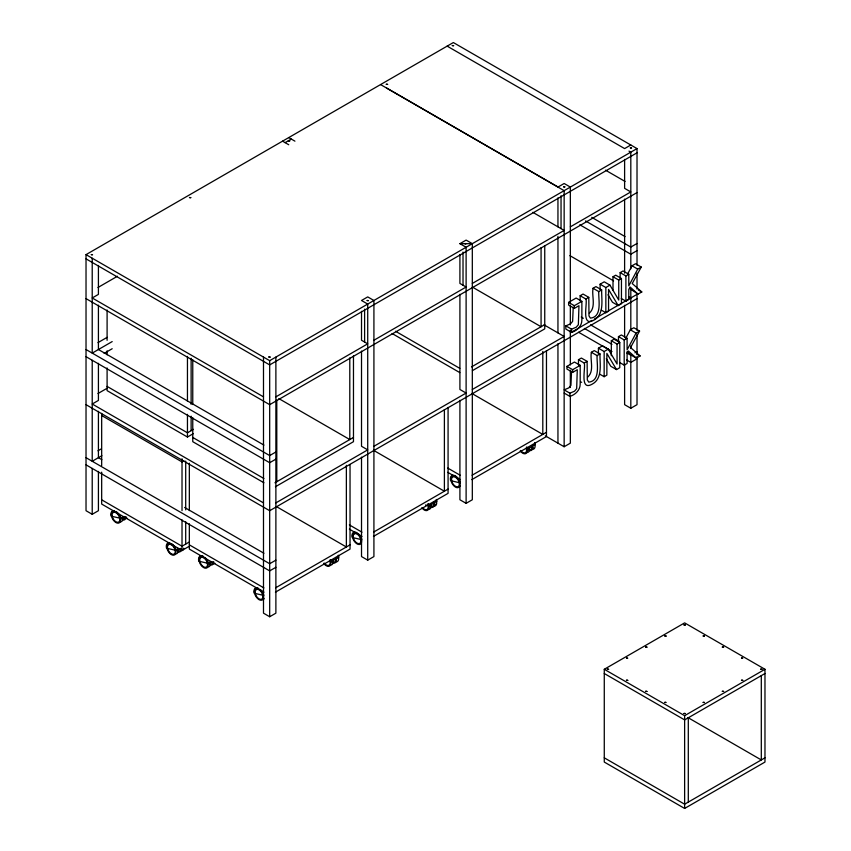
<?xml version="1.0" encoding="UTF-8"?>
<svg xmlns="http://www.w3.org/2000/svg" width="851" height="851" viewBox="0 0 851 851"><rect width="100%" height="100%" fill="white"/><g stroke="black" fill="none" stroke-linecap="round" stroke-linejoin="round"><path stroke-width="1.28" d="M472.316 283.436L564.149 230.419L557.948 226.845L557.948 197.9M561.043 228.632L561.043 195.741M627.815 273.607L631.995 265.789L635.527 263.746L641.26 267.065L632.229 283.532L641.792 291.967L638.027 294.138L629.634 288.446M641.26 267.065L637.729 269.107L628.783 285.862L628.783 274.267L623.049 270.948L620.145 272.628L620.145 279.266M625.538 338.73L630.304 329.794L633.846 327.752L639.58 331.06L630.548 347.538L640.112 355.963L636.346 358.143L630.602 354.824L627.059 351.654M639.58 331.06L636.048 333.103L627.102 349.867L627.102 338.272L621.368 334.954L618.464 336.634L618.464 341.932M114.523 510.717L114.374 510.855A6.489 3.744 60 0 0 113.832 511.919M435.255 504.643L435.382 504.515A5.521 3.191 60 0 0 435.638 504.1M589.328 313.157C596.349 307.041 591.541 296.084 593.041 288.276L595.945 286.606L601.678 289.914C601.37 299.733 604.731 314.445 593.775 320.21C580.871 327.475 587.701 303.009 585.892 299.031L580.148 295.722L580.148 300.956M587.647 377.163C594.668 371.047 589.86 360.09 591.36 352.282L594.264 350.601L599.998 353.92C599.689 363.728 603.051 378.45 592.094 384.216C579.191 391.481 586.02 367.015 584.212 363.037L578.467 359.718L578.467 364.962M98.418 471.401L98.418 510.706L92.216 514.291L86.025 510.706L86.025 254.63L453.349 42.55L637.016 148.585L637.016 265.235M285.096 142.638L291.297 139.064M97.961 287.5L117.47 276.235M97.961 342.634L107.141 337.336M112.194 341.581L92.216 353.112L92.216 258.204M104.162 353.378L112.194 348.729M97.961 393.534L107.141 388.237M97.961 450.796L101.407 448.807M466.114 503.335L466.114 247.258L459.912 243.673L466.114 240.099L472.316 243.673L472.316 499.76L466.114 503.335L459.912 499.76L459.912 400.342M557.948 187.082L564.149 183.497L570.34 187.082L570.34 302.477M630.814 145.01L624.613 148.585L447.147 46.124M101.865 455.7L92.216 461.263L92.216 360.271M86.025 254.63L269.682 360.664L637.016 148.585M637.016 152.829L269.682 364.909L86.025 258.864M193.411 429.351L187.454 432.797L107.098 386.407M107.098 367.962L107.098 390.641L187.454 437.031L193.198 433.723M275.884 396.853L367.717 343.825L361.515 340.251L361.515 311.306M373.919 340.251L466.114 287.021L459.912 283.436L459.912 254.492M570.34 226.845L630.814 191.932L624.613 188.348L624.613 159.403M637.016 192.592L269.682 404.672L86.025 298.627M183.859 460.848L182.018 461.912L101.673 415.522M120.353 518.302L122.65 516.972A6.489 3.744 60 0 1 122.118 521.035L121.725 521.408A6.489 3.744 60 0 1 120.172 521.865M124.14 516.472L120.789 518.408A7.138 4.127 60 0 0 116.651 511.898M275.884 451.987L269.682 455.572L86.025 349.527M637.016 243.492L630.814 247.067L585.531 220.93M275.884 459.146L269.682 462.721L86.025 356.686M637.016 250.651L630.814 254.226L579.786 224.77M565.83 325.859L571.564 329.177L576.244 327.199L578.361 324.699L578.967 305.7L574.351 308.37L568.617 305.052L568.617 302.382L576.138 298.041L581.871 301.35L581.871 320.008C581.978 325.997 577.031 330.762 571.564 332.369L565.83 329.06L565.83 325.859L570.5 323.891L572.617 321.38L573.234 307.296M580.148 295.722L583.052 294.042L588.796 297.361L588.988 315.912L590.424 318.114C602.689 316.944 598.232 299.116 598.774 291.595L593.041 288.276M600.104 289.51L600.104 284.202L604.221 281.819L609.965 285.138L618.741 300.02L618.741 280.064L613.007 276.745L613.007 290.468M613.007 276.745L615.72 275.181L621.453 278.5L621.453 303.701L618.198 305.583L612.465 302.265L607.965 294.723M568.617 302.382L574.351 305.69L581.871 301.35M585.892 299.031L588.796 297.361M598.774 291.595L601.678 289.914M600.104 284.202L605.848 287.51L609.965 285.138M618.741 280.064L621.453 278.5M620.145 272.628L625.889 275.937L628.783 274.267M471.486 366.919L544.746 324.625M274.958 482.772L353.473 437.446M472.433 370.621L544.746 328.869L544.746 245.599M275.416 486.751L353.473 441.69L353.473 355.782M189.113 542.108L182.018 546.214L101.673 499.814M175.742 550.331L178.04 549.012M179.529 548.501L176.189 550.437A7.138 4.127 60 0 0 172.051 543.938M101.673 472.156L101.673 504.058L182.018 550.448L188.911 546.47M275.884 502.888L367.717 449.871L361.515 446.286L361.515 351.101M373.919 446.286L466.114 393.056L459.912 389.481L459.912 294.286M472.316 389.481L564.149 336.464L544.161 324.912M570.34 332.879L592.019 320.37M594.306 319.051L637.016 294.393L637.016 330.443M601.253 310.072L605.848 312.721L608.561 311.158L608.561 289.414L618.198 305.583M621.294 298.499L625.889 301.148L628.783 299.478L628.783 289.404L630.059 287L638.027 294.138M637.016 298.637L269.682 510.706L86.025 404.672M208.016 563.341L210.314 562.011A6.489 3.744 60 0 1 209.782 566.064L209.389 566.447A6.489 3.744 60 0 1 207.835 566.904M211.803 561.511L208.452 563.436A7.138 4.127 60 0 0 205.017 557.522M571.553 371.291L570.936 385.386L568.819 387.886L564.149 389.864L569.883 393.173L574.553 391.205L576.67 388.694L577.286 369.706L572.67 372.366L566.936 369.057L566.936 366.377L574.457 362.037L580.191 365.356L580.191 384.003C580.286 390.003 575.34 394.768 569.883 396.375L564.149 393.056M578.467 359.718L581.371 358.048L587.116 361.356L587.307 379.908L588.743 382.12C601.008 380.95 596.551 363.122 597.094 355.59L591.36 352.282M598.423 353.505L598.423 348.197L602.54 345.825L608.284 349.133L617.06 364.026L617.06 344.07L611.326 340.751L611.326 355.718M611.326 340.751L614.039 339.187L619.773 342.496L619.773 367.706L616.518 369.589L610.784 366.27L606.284 358.728M566.936 366.377L572.67 369.696L580.191 365.356M584.212 363.037L587.116 361.356M597.094 355.59L599.998 353.92M598.423 348.197L604.157 351.516L608.284 349.133M617.06 344.07L619.773 342.496M618.464 336.634L624.198 339.943L627.102 338.272M275.884 560.149L269.682 563.724L86.025 457.689M634.942 352.846L637.016 351.654M599.572 374.068L604.157 376.716L606.869 375.153L606.869 353.42L616.518 369.589M619.613 362.505L624.198 365.153L627.102 363.473L627.102 353.399L628.378 351.006L636.346 358.143M275.884 567.309L269.682 570.883L86.025 464.848M637.016 358.814L630.814 362.388L626.676 360.005M275.639 587.807L350.038 544.853M373.674 532.056L448.073 489.102M472.071 475.241L546.47 432.297M275.426 592.179L350.038 549.097L350.038 464.508M373.451 536.428L448.073 493.346L448.073 407.438M471.858 479.613L546.47 436.531L546.47 350.623M330.656 561.479L332.943 560.16A6.489 3.744 60 0 1 332.422 564.213L332.028 564.596A6.489 3.744 60 0 1 329.858 564.958M336.166 558.299L338.453 556.969M428.681 505.728L430.978 504.398A6.489 3.744 60 0 1 430.446 508.462L430.053 508.845A6.489 3.744 60 0 1 428.5 509.302M263.491 357.08L263.491 613.167L269.682 616.741L275.884 613.167L275.884 357.08M367.717 560.149L373.919 556.575L373.919 300.488L367.717 296.903L361.515 300.488L367.717 304.062L367.717 560.149L361.515 556.575L361.515 457.157M545.31 435.861L564.149 446.743L570.34 443.158L570.34 395.449M624.613 364.047L624.613 404.672L630.814 408.246L637.016 404.672L637.016 356.42M604.274 669.28L684.63 622.879L764.975 669.28L764.975 762.06L684.63 808.45L604.274 762.06L604.274 669.28L684.63 715.67L764.975 669.28M764.975 673.513L684.63 719.903L604.274 673.513M764.975 757.815L684.63 804.206L604.274 757.815M459.912 243.673L472.316 243.673M451.7 480.9L459.178 482.655M425.532 504.994L428.021 505.568M353.293 537.715L360.781 539.47M112.215 516.397L119.693 518.142M167.604 548.427L175.083 550.182M199.868 561.437L207.357 563.181M255.268 593.466L262.746 595.221M583.35 318.295L581.254 317.04M580.552 381.929L581.669 382.29M628.974 151.106L630.814 152.169L630.814 268.81M605.529 170.179L625.07 181.454M386.769 88.142L558.033 187.029M380.567 84.568L564.149 190.656L564.149 446.743M591.732 217.345L625.07 236.599M631.995 265.789L637.729 269.107M638.346 289.978L641.792 291.967M569.893 255.64L613.571 280.862M628.751 296.776L630.814 297.967M630.304 329.794L636.048 333.103M288.744 137.585L294.935 141.16M282.543 141.16L288.744 144.744M590.583 324.848L619.315 341.432M636.665 353.973L640.112 355.963M584.382 328.422L611.975 344.357M626.676 352.846L630.814 355.229L630.814 408.246M578.637 332.262L611.975 351.506M472.411 287.106L541.076 326.752L541.076 247.715M395.524 331.252L459.806 368.366M392.077 333.507L459.806 372.61M471.837 393.449L542.8 434.414L542.8 351.431M447.754 468.082L460.38 475.369M447.754 472.326L460.38 479.613M373.44 450.253L444.392 491.229L444.392 409.554M278.841 398.598L349.793 439.563L349.793 357.899M263.491 396.853L92.216 297.967L98.418 294.393L98.418 265.448M263.938 445.094L98.418 349.527L98.418 305.158M688.055 717.648L761.305 759.943L761.305 675.641M349.346 524.886L361.973 532.183M192.762 437.446L263.938 478.539M349.346 529.131L361.973 536.428M263.938 482.772L192.762 441.69L192.762 417.692M276.554 506.675L346.368 546.98L346.368 465.306M263.491 502.888L92.216 404.012L98.418 400.427L98.418 363.313M101.865 459.678L98.418 457.689L98.418 411.299M184.624 507.462L263.938 553.256M189.337 544.853L263.948 587.935M263.948 592.179L189.337 549.097L189.337 523.78M532.843 212.335L557.948 226.845M688.299 717.787L688.299 802.089M684.63 715.67L684.63 808.45M637.016 273.182L637.016 289.085M637.016 334.422L637.016 354.037M630.814 288.691L630.814 330.05M630.814 345.953L630.814 348.602M625.889 275.937L625.889 301.148M624.613 199.123L624.613 273.182M624.613 305.264L624.613 337.07M624.198 339.943L624.198 365.153M605.848 287.51L605.848 312.721M604.157 351.516L604.157 376.716M574.351 305.69L574.351 308.37M572.67 369.696L572.67 372.366M571.564 329.177L571.564 332.369M570.34 305.115L570.34 324.944M570.34 330.241L570.34 364.962M570.34 370.259L570.34 387.492M569.883 393.173L569.883 396.375M557.948 236.376L557.948 332.879M557.948 343.751L557.948 443.158M463.018 252.087L463.018 285.234M364.611 309.147L364.611 342.038M276.788 400.055L276.788 481.719M269.682 360.664L269.682 616.741M192.762 359.728L192.762 404.512M191.124 358.228L191.124 404.331M191.124 416.182L191.124 430.67M189.337 463.189L189.337 510.611M187.454 356.399L187.454 401.183M187.454 414.352L187.454 437.031M185.699 461.104L185.699 509.845M185.699 521.695L185.699 544.087M182.018 458.732L182.018 510.643M182.018 519.865L182.018 550.448M107.098 310.009L107.098 340.304M107.098 350.835L107.098 354.793M101.673 413.395L101.673 465.571M92.216 468.422L92.216 514.291M520.216 450.934A6.489 3.744 60 0 0 526.163 453.36L526.556 452.977A6.489 3.744 60 0 0 526.535 447.232M526.918 447.169A7.138 4.127 60 0 1 527.524 449.02L535.332 444.509A7.138 4.127 60 0 0 534.726 442.658M520.578 450.477A5.521 3.191 60 0 0 525.641 452.53L525.971 452.211A5.521 3.191 60 0 0 526.226 448.051M526.29 452.402A6.489 3.744 60 0 0 528.46 452.03L528.854 451.647A6.489 3.744 60 0 0 529.375 447.594M528.865 450.339A6.489 3.744 60 0 0 531.673 450.179L532.066 449.796A6.489 3.744 60 0 0 532.598 445.733L534.885 444.413A6.489 3.744 60 0 1 534.364 448.466L533.971 448.849A6.489 3.744 60 0 1 532.407 449.307M528.758 449.488A5.521 3.191 60 0 0 531.152 449.349L531.481 449.03A5.521 3.191 60 0 0 531.928 445.584M533.449 448.03A5.521 3.191 60 0 1 533.056 448.254M527.546 451.434A5.521 3.191 60 0 1 527.099 451.573M459.987 483.634A6.489 3.744 60 0 0 456.721 477.422A6.489 3.744 60 0 0 451.955 476.315L451.573 476.688A6.489 3.744 60 0 0 452.7 484.453A6.489 3.744 60 0 0 458.923 487.251L459.306 486.868A6.489 3.744 60 0 0 459.987 485.144M450.594 480.645A7.138 4.127 60 0 1 451.179 476.188L451.615 475.762A7.138 4.127 60 0 1 454.7 475.581M455.423 475.932A7.138 4.127 60 0 1 460.029 481.985M460.231 486.346A6.489 3.744 60 0 1 459.657 486.378M421.809 507.739A6.489 3.744 60 0 0 427.766 510.164L428.149 509.781A6.489 3.744 60 0 0 428.138 504.037M428.521 503.973A7.138 4.127 60 0 1 429.127 505.834L436.925 501.324A7.138 4.127 60 0 0 436.329 499.473M422.67 507.877A5.521 3.191 60 0 0 427.245 509.345L427.574 509.026A5.521 3.191 60 0 0 427.553 504.143M430.457 507.153A6.489 3.744 60 0 0 433.276 506.983L433.659 506.6A6.489 3.744 60 0 0 434.191 502.547M430.904 506.483A5.521 3.191 60 0 0 432.755 506.164L433.085 505.845A5.521 3.191 60 0 0 433.531 502.388M433.393 506.026A6.489 3.744 60 0 0 435.563 505.664L435.957 505.281A6.489 3.744 60 0 0 436.255 500.377M430.329 506.792A5.521 3.191 60 0 1 430.138 507.281M357.675 533.705A6.489 3.744 60 0 0 353.559 533.12L353.165 533.503A6.489 3.744 60 0 0 354.303 541.268A6.489 3.744 60 0 0 360.516 544.055L360.909 543.672A6.489 3.744 60 0 0 358.314 534.237M352.197 537.46A7.138 4.127 60 0 1 352.782 532.992L353.208 532.577A7.138 4.127 60 0 1 355.601 532.173M356.303 532.396A7.138 4.127 60 0 1 357.026 532.747M358.441 533.8A7.138 4.127 60 0 1 361.877 539.725M354.92 533.237A6.489 3.744 60 0 1 355.154 532.662M323.784 563.49A6.489 3.744 60 0 0 329.731 565.915L330.124 565.532A6.489 3.744 60 0 0 330.103 559.798M330.486 559.724A7.138 4.127 60 0 1 331.092 561.586L338.9 557.075A7.138 4.127 60 0 0 338.294 555.224M324.157 563.043A5.521 3.191 60 0 0 329.209 565.096L329.539 564.777A5.521 3.191 60 0 0 329.794 560.607M332.433 562.905A6.489 3.744 60 0 0 335.241 562.734L335.634 562.351A6.489 3.744 60 0 0 335.932 557.458M332.326 562.054A5.521 3.191 60 0 0 334.72 561.915L335.049 561.596A5.521 3.191 60 0 0 335.624 558.841M335.975 561.873A6.489 3.744 60 0 0 337.539 561.415L337.932 561.032A6.489 3.744 60 0 0 338.23 556.128M332.411 560.703A5.521 3.191 60 0 1 332.294 562.543M198.772 561.171A7.138 4.127 60 0 1 199.357 556.714L199.783 556.288A7.138 4.127 60 0 1 202.176 555.884M202.878 556.118A7.138 4.127 60 0 1 203.591 556.469M201.496 556.958A6.489 3.744 60 0 1 202.038 555.894M209.793 564.756A6.489 3.744 60 0 0 212.601 564.596L212.995 564.213A6.489 3.744 60 0 0 213.718 561.756M209.697 563.915A5.521 3.191 60 0 0 212.08 563.777L212.41 563.447A5.521 3.191 60 0 0 212.984 561.979M214.899 563.266A6.489 3.744 60 0 1 213.346 563.724M209.771 562.554A5.521 3.191 60 0 1 209.771 563.841M258.991 589.03A6.489 3.744 60 0 0 255.523 588.871L255.14 589.254A6.489 3.744 60 0 0 256.268 597.019A6.489 3.744 60 0 0 262.491 599.806L262.874 599.423A6.489 3.744 60 0 0 259.651 589.456M254.162 593.211A7.138 4.127 60 0 1 254.747 588.743L255.183 588.328A7.138 4.127 60 0 1 258.268 588.147M260.417 589.552A7.138 4.127 60 0 1 263.853 595.477M264.321 598.753A6.489 3.744 60 0 1 262.608 598.849M115.279 511.642A6.489 3.744 60 0 0 112.47 511.802L112.077 512.185A6.489 3.744 60 0 0 113.215 519.94A6.489 3.744 60 0 0 119.427 522.737L119.821 522.354A6.489 3.744 60 0 0 119.97 517.036A6.489 3.744 60 0 0 115.938 511.962M111.109 516.142A7.138 4.127 60 0 1 111.694 511.674L112.119 511.26A7.138 4.127 60 0 1 114.513 510.845M122.129 519.716A6.489 3.744 60 0 0 124.937 519.557L125.331 519.174A6.489 3.744 60 0 0 126.054 516.727M125.331 516.951A5.521 3.191 60 0 1 124.746 518.408L124.416 518.738A5.521 3.191 60 0 1 122.033 518.876A5.521 3.191 60 0 0 122.108 517.514M127.235 518.227A6.489 3.744 60 0 1 126.778 518.504M171.328 543.991A6.489 3.744 60 0 0 167.87 543.832L167.477 544.215A6.489 3.744 60 0 0 168.604 551.98A6.489 3.744 60 0 0 174.827 554.767L175.221 554.395A6.489 3.744 60 0 0 171.987 544.427M166.509 548.172A7.138 4.127 60 0 1 167.083 543.715L167.519 543.289A7.138 4.127 60 0 1 169.902 542.885M174.955 553.82A6.489 3.744 60 0 0 177.125 553.448L177.508 553.065A6.489 3.744 60 0 0 177.816 548.172M177.529 551.756A6.489 3.744 60 0 0 180.338 551.586L180.731 551.214A6.489 3.744 60 0 0 181.401 549.48M177.423 550.905A5.521 3.191 60 0 0 179.816 550.767L180.146 550.448A5.521 3.191 60 0 0 180.763 548.363M181.072 550.725A6.489 3.744 60 0 0 182.635 550.267L183.018 549.884A6.489 3.744 60 0 0 183.699 548.161M177.38 548.852A5.521 3.191 60 0 1 177.391 551.395M91.302 254.672L92.578 254.768L91.365 254.577M189.486 197.549L190.762 197.655L189.486 197.549M288.436 140.787L289.712 140.883L288.436 140.787M268.831 356.984L270.107 357.08L268.831 356.984M386.311 84.292L387.588 84.387L386.311 84.292M367.132 300.552L368.409 300.648L367.196 300.467M452.328 45.571L453.604 45.667L452.328 45.571M464.827 243.631L466.103 243.726L464.891 243.546M563.564 186.794L564.841 186.89L563.564 186.794M630.336 147.904L631.612 148L630.41 147.808M607.316 669.173L608.593 669.28L607.316 669.173M626.485 658.11L627.761 658.206L626.559 658.014M626.485 680.247L627.761 680.343L626.485 680.247M645.664 647.047L646.941 647.143L645.664 647.047M645.664 691.31L646.941 691.406L645.664 691.31M664.833 635.974L666.11 636.069L664.833 635.974M664.833 702.383L666.11 702.479L664.897 702.288M684.002 624.911L685.278 625.006L684.002 624.911M684.002 713.446L685.278 713.542L684.002 713.446M703.171 635.974L704.447 636.069L703.171 635.974M703.171 702.383L704.447 702.479L703.171 702.383M722.339 647.047L723.616 647.143L722.339 647.047M722.339 691.31L723.616 691.406L722.339 691.31M741.508 658.11L742.785 658.206L741.572 658.014M741.508 680.247L742.785 680.343L741.508 680.247M760.677 669.173L761.953 669.28L760.677 669.173M112.992 512.621L112.662 512.951A5.521 3.191 60 0 0 113.619 519.546A5.521 3.191 60 0 0 118.906 521.918L119.246 521.589A5.521 3.191 60 0 0 118.278 514.993A5.521 3.191 60 0 0 112.992 512.621M168.392 544.661L168.051 544.98A5.521 3.191 60 0 0 169.019 551.576A5.521 3.191 60 0 0 174.306 553.948L174.636 553.629A5.521 3.191 60 0 0 173.678 547.033A5.521 3.191 60 0 0 168.392 544.661M200.134 556.841L199.74 557.224A6.489 3.744 60 0 0 200.879 564.979A6.489 3.744 60 0 0 207.091 567.777L207.484 567.394A6.489 3.744 60 0 0 206.357 559.639A6.489 3.744 60 0 0 200.134 556.841M200.655 557.66L200.325 557.979A5.521 3.191 60 0 0 201.283 564.575A5.521 3.191 60 0 0 206.57 566.957L206.899 566.628A5.521 3.191 60 0 0 205.942 560.032A5.521 3.191 60 0 0 200.655 557.66M256.045 589.69L255.715 590.02A5.521 3.191 60 0 0 256.683 596.615A5.521 3.191 60 0 0 261.97 598.987L262.299 598.668A5.521 3.191 60 0 0 261.331 592.073A5.521 3.191 60 0 0 256.045 589.69M354.08 533.939L353.75 534.268A5.521 3.191 60 0 0 354.707 540.864A5.521 3.191 60 0 0 359.994 543.236L360.324 542.917A5.521 3.191 60 0 0 359.367 536.321A5.521 3.191 60 0 0 354.08 533.939M452.477 477.134L452.147 477.454A5.521 3.191 60 0 0 453.115 484.049A5.521 3.191 60 0 0 458.402 486.421L458.732 486.102A5.521 3.191 60 0 0 457.764 479.507A5.521 3.191 60 0 0 452.477 477.134"/></g></svg>
